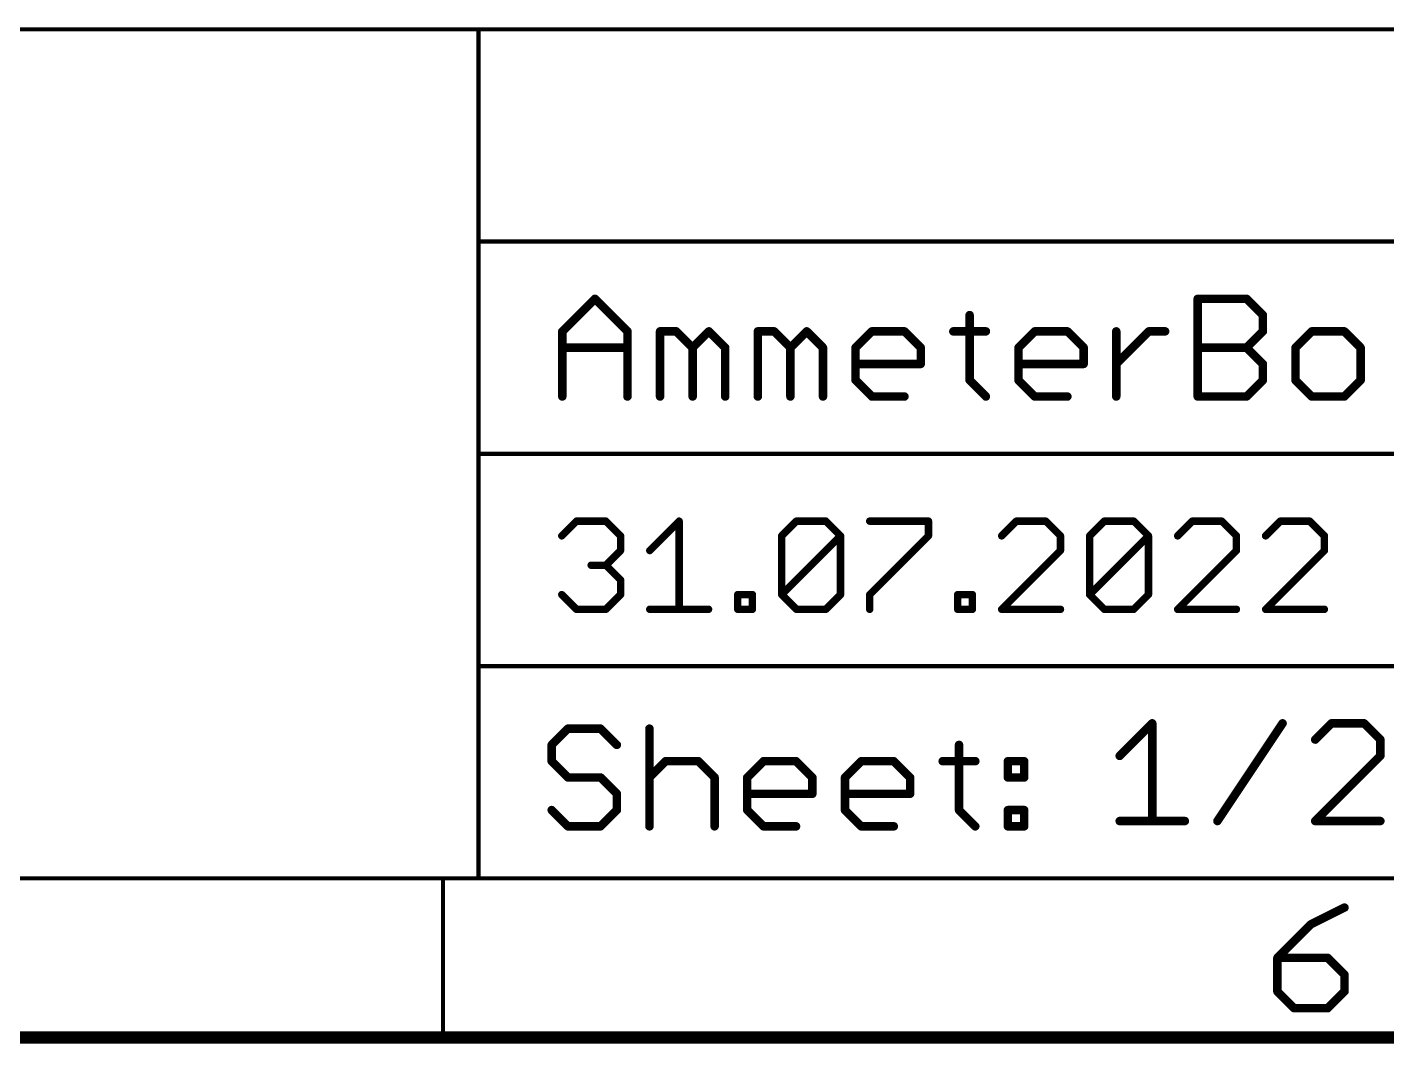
# Model space of a CAD drawing. Extents: x -44 to 217, y -56 to 126.
# Drawn here: x 161.29 to 193.82, y -53.49 to -29.16 of the extents above; entities that cross this region are included whole.
import ezdxf

# ---------------------------------------------------------------- set-up
doc = ezdxf.new("R2010")
doc.units = 0
doc.layers.add('94', color=14, linetype='CONTINUOUS')

msp = doc.modelspace()

# ---------------------------------------------------------------- linework, layer by layer
at = {"layer": '94'}
for points, const_width in [([(118.11, -29.21), (172.085, -29.21)], 0.1016), ([(172.085, -29.21), (213.36, -29.21)], 0.1016), ([(172.085, -34.29), (172.085, -29.21)], 0.1016), ([(172.085, -39.37), (172.085, -34.29)], 0.1016), ([(172.085, -34.29), (213.36, -34.29)], 0.1016), ([(174.0916, -36.4392), (174.8712, -35.6596)], 0.2032), ([(174.8712, -35.6596), (175.6508, -36.4392)], 0.2032), ([(189.2938, -37.9984), (189.2938, -35.6596)], 0.2032), ([(189.2938, -35.6596), (190.4632, -35.6596)], 0.2032), ([(190.4632, -35.6596), (190.853, -36.0494)], 0.2032), ([(183.8366, -36.0494), (183.8366, -37.6086)], 0.2032), ([(190.853, -36.0494), (190.853, -36.4392)], 0.2032), ([(174.0916, -37.9984), (174.0916, -36.4392)], 0.2032), ([(175.6508, -36.4392), (175.6508, -37.9984)], 0.2032), ([(176.4304, -37.9984), (176.4304, -36.4392)], 0.2032), ([(176.4304, -36.4392), (176.8202, -36.4392)], 0.2032), ([(176.8202, -36.4392), (177.21, -36.829)], 0.2032), ([(177.21, -36.829), (177.5998, -36.4392)], 0.2032), ([(177.5998, -36.4392), (177.9896, -36.829)], 0.2032), ([(178.7692, -37.9984), (178.7692, -36.4392)], 0.2032), ([(178.7692, -36.4392), (179.159, -36.4392)], 0.2032), ([(179.159, -36.4392), (179.5488, -36.829)], 0.2032), ([(179.5488, -36.829), (179.9386, -36.4392)], 0.2032), ([(179.9386, -36.4392), (180.3284, -36.829)], 0.2032), ([(181.108, -36.829), (181.4978, -36.4392)], 0.2032), ([(181.4978, -36.4392), (182.2774, -36.4392)], 0.2032), ([(182.2774, -36.4392), (182.6672, -36.829)], 0.2032), ([(183.4468, -36.4392), (184.2264, -36.4392)], 0.2032), ([(185.006, -36.829), (185.3958, -36.4392)], 0.2032), ([(185.3958, -36.4392), (186.1754, -36.4392)], 0.2032), ([(186.1754, -36.4392), (186.5652, -36.829)], 0.2032), ([(187.3448, -37.9984), (187.3448, -36.4392)], 0.2032), ([(187.3448, -37.2188), (188.1244, -36.4392)], 0.2032), ([(188.1244, -36.4392), (188.5142, -36.4392)], 0.2032), ([(190.853, -36.4392), (190.4632, -36.829)], 0.2032), ([(192.0224, -36.4392), (191.6326, -36.829)], 0.2032), ([(192.802, -36.4392), (192.0224, -36.4392)], 0.2032), ([(193.1918, -36.829), (192.802, -36.4392)], 0.2032), ([(174.0916, -36.829), (175.6508, -36.829)], 0.2032), ([(177.21, -36.829), (177.21, -37.9984)], 0.2032), ([(177.9896, -36.829), (177.9896, -37.9984)], 0.2032), ([(179.5488, -36.829), (179.5488, -37.9984)], 0.2032), ([(180.3284, -36.829), (180.3284, -37.9984)], 0.2032), ([(181.108, -37.6086), (181.108, -36.829)], 0.2032), ([(182.6672, -36.829), (182.6672, -37.2188)], 0.2032), ([(185.006, -37.6086), (185.006, -36.829)], 0.2032), ([(186.5652, -36.829), (186.5652, -37.2188)], 0.2032), ([(189.2938, -36.829), (190.4632, -36.829)], 0.2032), ([(190.4632, -36.829), (190.853, -37.2188)], 0.2032), ([(191.6326, -36.829), (191.6326, -37.6086)], 0.2032), ([(193.1918, -37.6086), (193.1918, -36.829)], 0.2032), ([(182.6672, -37.2188), (181.108, -37.2188)], 0.2032), ([(186.5652, -37.2188), (185.006, -37.2188)], 0.2032), ([(190.853, -37.2188), (190.853, -37.6086)], 0.2032), ([(181.4978, -37.9984), (181.108, -37.6086)], 0.2032), ([(183.8366, -37.6086), (184.2264, -37.9984)], 0.2032), ([(185.3958, -37.9984), (185.006, -37.6086)], 0.2032), ([(190.853, -37.6086), (190.4632, -37.9984)], 0.2032), ([(191.6326, -37.6086), (192.0224, -37.9984)], 0.2032), ([(192.802, -37.9984), (193.1918, -37.6086)], 0.2032), ([(182.2774, -37.9984), (181.4978, -37.9984)], 0.2032), ([(186.1754, -37.9984), (185.3958, -37.9984)], 0.2032), ([(190.4632, -37.9984), (189.2938, -37.9984)], 0.2032), ([(192.0224, -37.9984), (192.802, -37.9984)], 0.2032), ([(172.085, -44.45), (172.085, -39.37)], 0.1016), ([(172.085, -39.37), (213.36, -39.37)], 0.1016), ([(174.0789, -41.3328), (174.4306, -40.9811)], 0.1778), ([(174.4306, -40.9811), (175.1339, -40.9811)], 0.1778), ([(175.1339, -40.9811), (175.4856, -41.3328)], 0.1778), ([(176.1838, -41.6844), (176.8872, -40.9811)], 0.1778), ([(176.8872, -40.9811), (176.8872, -43.0911)], 0.1778), ([(179.3412, -41.3328), (179.6929, -40.9811)], 0.1778), ([(179.6929, -40.9811), (180.3962, -40.9811)], 0.1778), ([(180.3962, -40.9811), (180.7479, -41.3328)], 0.1778), ([(181.4461, -40.9811), (182.8528, -40.9811)], 0.1778), ([(182.8528, -40.9811), (182.8528, -41.3328)], 0.1778), ([(184.9552, -40.9811), (184.6035, -41.3328)], 0.1778), ([(185.6585, -40.9811), (184.9552, -40.9811)], 0.1778), ([(186.0102, -41.3328), (185.6585, -40.9811)], 0.1778), ([(186.7084, -41.3328), (187.0601, -40.9811)], 0.1778), ([(187.0601, -40.9811), (187.7634, -40.9811)], 0.1778), ([(187.7634, -40.9811), (188.1151, -41.3328)], 0.1778), ([(189.165, -40.9811), (188.8133, -41.3328)], 0.1778), ([(189.8683, -40.9811), (189.165, -40.9811)], 0.1778), ([(190.22, -41.3328), (189.8683, -40.9811)], 0.1778), ([(191.2699, -40.9811), (190.9183, -41.3328)], 0.1778), ([(191.9733, -40.9811), (191.2699, -40.9811)], 0.1778), ([(192.3249, -41.3328), (191.9733, -40.9811)], 0.1778), ([(175.4856, -41.3328), (175.4856, -41.6844)], 0.1778), ([(179.3412, -42.7394), (179.3412, -41.3328)], 0.1778), ([(179.3412, -42.7394), (180.7479, -41.3328)], 0.1778), ([(180.7479, -41.3328), (180.7479, -42.7394)], 0.1778), ([(182.8528, -41.3328), (181.4461, -42.7394)], 0.1778), ([(186.0102, -41.6844), (186.0102, -41.3328)], 0.1778), ([(186.7084, -42.7394), (186.7084, -41.3328)], 0.1778), ([(186.7084, -42.7394), (188.1151, -41.3328)], 0.1778), ([(188.1151, -41.3328), (188.1151, -42.7394)], 0.1778), ([(190.22, -41.6844), (190.22, -41.3328)], 0.1778), ([(192.3249, -41.6844), (192.3249, -41.3328)], 0.1778), ([(175.4856, -41.6844), (175.1339, -42.0361)], 0.1778), ([(184.6035, -43.0911), (186.0102, -41.6844)], 0.1778), ([(188.8133, -43.0911), (190.22, -41.6844)], 0.1778), ([(190.9183, -43.0911), (192.3249, -41.6844)], 0.1778), ([(175.1339, -42.0361), (174.7822, -42.0361)], 0.1778), ([(175.1339, -42.0361), (175.4856, -42.3878)], 0.1778), ([(175.4856, -42.3878), (175.4856, -42.7394)], 0.1778), ([(174.4306, -43.0911), (174.0789, -42.7394)], 0.1778), ([(175.4856, -42.7394), (175.1339, -43.0911)], 0.1778), ([(178.2887, -43.0911), (178.2887, -42.7394)], 0.1778), ([(178.2887, -42.7394), (178.6404, -42.7394)], 0.1778), ([(178.6404, -42.7394), (178.6404, -43.0911)], 0.1778), ([(179.6929, -43.0911), (179.3412, -42.7394)], 0.1778), ([(180.7479, -42.7394), (180.3962, -43.0911)], 0.1778), ([(181.4461, -42.7394), (181.4461, -43.0911)], 0.1778), ([(183.551, -43.0911), (183.551, -42.7394)], 0.1778), ([(183.551, -42.7394), (183.9027, -42.7394)], 0.1778), ([(183.9027, -42.7394), (183.9027, -43.0911)], 0.1778), ([(187.0601, -43.0911), (186.7084, -42.7394)], 0.1778), ([(188.1151, -42.7394), (187.7634, -43.0911)], 0.1778), ([(175.1339, -43.0911), (174.4306, -43.0911)], 0.1778), ([(176.1838, -43.0911), (177.5905, -43.0911)], 0.1778), ([(178.6404, -43.0911), (178.2887, -43.0911)], 0.1778), ([(180.3962, -43.0911), (179.6929, -43.0911)], 0.1778), ([(183.9027, -43.0911), (183.551, -43.0911)], 0.1778), ([(186.0102, -43.0911), (184.6035, -43.0911)], 0.1778), ([(187.7634, -43.0911), (187.0601, -43.0911)], 0.1778), ([(190.22, -43.0911), (188.8133, -43.0911)], 0.1778), ([(192.3249, -43.0911), (190.9183, -43.0911)], 0.1778), ([(203.2, -44.45), (172.085, -44.45)], 0.1016), ([(172.085, -44.45), (172.085, -49.53)], 0.1016), ([(174.2274, -45.9466), (173.8376, -46.3364)], 0.2032), ([(175.007, -45.9466), (174.2274, -45.9466)], 0.2032), ([(175.3968, -46.3364), (175.007, -45.9466)], 0.2032), ([(176.1764, -45.9466), (176.1764, -48.2854)], 0.2032), ([(187.4266, -46.5992), (188.2062, -45.8196)], 0.2032), ([(188.2062, -45.8196), (188.2062, -48.1584)], 0.2032), ([(189.7654, -48.1584), (191.3246, -45.8196)], 0.2032), ([(192.494, -45.8196), (192.1042, -46.2094)], 0.2032), ([(193.2736, -45.8196), (192.494, -45.8196)], 0.2032), ([(193.6634, -46.2094), (193.2736, -45.8196)], 0.2032), ([(193.6634, -46.5992), (193.6634, -46.2094)], 0.2032), ([(173.8376, -46.3364), (173.8376, -46.7262)], 0.2032), ([(183.5826, -46.3364), (183.5826, -47.8956)], 0.2032), ([(192.1042, -48.1584), (193.6634, -46.5992)], 0.2032), ([(173.8376, -46.7262), (174.2274, -47.116)], 0.2032), ([(176.1764, -47.116), (176.5662, -46.7262)], 0.2032), ([(176.5662, -46.7262), (177.3458, -46.7262)], 0.2032), ([(177.3458, -46.7262), (177.7356, -47.116)], 0.2032), ([(178.5152, -47.116), (178.905, -46.7262)], 0.2032), ([(178.905, -46.7262), (179.6846, -46.7262)], 0.2032), ([(179.6846, -46.7262), (180.0744, -47.116)], 0.2032), ([(180.854, -47.116), (181.2438, -46.7262)], 0.2032), ([(181.2438, -46.7262), (182.0234, -46.7262)], 0.2032), ([(182.0234, -46.7262), (182.4132, -47.116)], 0.2032), ([(183.1928, -46.7262), (183.9724, -46.7262)], 0.2032), ([(184.752, -46.7262), (185.1418, -46.7262)], 0.2032), ([(184.752, -47.116), (184.752, -46.7262)], 0.2032), ([(185.1418, -46.7262), (185.1418, -47.116)], 0.2032), ([(174.2274, -47.116), (175.007, -47.116)], 0.2032), ([(175.007, -47.116), (175.3968, -47.5058)], 0.2032), ([(177.7356, -47.116), (177.7356, -48.2854)], 0.2032), ([(178.5152, -47.8956), (178.5152, -47.116)], 0.2032), ([(180.0744, -47.116), (180.0744, -47.5058)], 0.2032), ([(180.854, -47.8956), (180.854, -47.116)], 0.2032), ([(182.4132, -47.116), (182.4132, -47.5058)], 0.2032), ([(185.1418, -47.116), (184.752, -47.116)], 0.2032), ([(175.3968, -47.5058), (175.3968, -47.8956)], 0.2032), ([(180.0744, -47.5058), (178.5152, -47.5058)], 0.2032), ([(182.4132, -47.5058), (180.854, -47.5058)], 0.2032), ([(174.2274, -48.2854), (173.8376, -47.8956)], 0.2032), ([(175.3968, -47.8956), (175.007, -48.2854)], 0.2032), ([(178.905, -48.2854), (178.5152, -47.8956)], 0.2032), ([(181.2438, -48.2854), (180.854, -47.8956)], 0.2032), ([(183.5826, -47.8956), (183.9724, -48.2854)], 0.2032), ([(184.752, -47.8956), (185.1418, -47.8956)], 0.2032), ([(184.752, -48.2854), (184.752, -47.8956)], 0.2032), ([(185.1418, -47.8956), (185.1418, -48.2854)], 0.2032), ([(187.4266, -48.1584), (188.9858, -48.1584)], 0.2032), ([(193.6634, -48.1584), (192.1042, -48.1584)], 0.2032), ([(175.007, -48.2854), (174.2274, -48.2854)], 0.2032), ([(179.6846, -48.2854), (178.905, -48.2854)], 0.2032), ([(182.0234, -48.2854), (181.2438, -48.2854)], 0.2032), ([(185.1418, -48.2854), (184.752, -48.2854)], 0.2032), ([(-39.37, -49.53), (213.36, -49.53)], 0.1), ([(171.2383, -53.34), (171.2383, -49.53)], 0.1), ([(192.805, -50.2295), (192.0021, -50.631)], 0.2032), ([(192.0021, -50.631), (191.1991, -51.434)], 0.2032), ([(191.1991, -51.434), (191.1991, -52.2369)], 0.2032), ([(192.4036, -51.434), (191.1991, -51.434)], 0.2032), ([(192.805, -51.8355), (192.4036, -51.434)], 0.2032), ([(192.805, -52.2369), (192.805, -51.8355)], 0.2032), ([(191.1991, -52.2369), (191.6006, -52.6384)], 0.2032), ([(192.4036, -52.6384), (192.805, -52.2369)], 0.2032), ([(191.6006, -52.6384), (192.4036, -52.6384)], 0.2032), ([(-43.18, -53.34), (217.17, -53.34)], 0.3)]:
    msp.add_lwpolyline(points, dxfattribs=dict(at, const_width=const_width))
for points, const_width in [([(172.085, -29.1846, 1), (172.085, -29.2354)], 0.0508), ([(172.1104, -29.21, 1), (172.0596, -29.21)], 0.0508), ([(172.085, -29.2354, 1), (172.085, -29.1846)], 0.0508), ([(172.1104, -34.29, 1), (172.0596, -34.29)], 0.0508), ([(172.085, -34.2646, 1), (172.085, -34.3154)], 0.0508), ([(172.0596, -34.29, 1), (172.1104, -34.29)], 0.0508), ([(174.9071, -35.6237, 1), (174.8353, -35.6955)], 0.1016), ([(174.9071, -35.6955, 1), (174.8353, -35.6237)], 0.1016), ([(189.3446, -35.6596, 1), (189.243, -35.6596)], 0.1016), ([(189.2938, -35.6088, 1), (189.2938, -35.7104)], 0.1016), ([(190.4991, -35.6237, 1), (190.4273, -35.6955)], 0.1016), ([(190.4632, -35.7104, 1), (190.4632, -35.6088)], 0.1016), ([(183.8874, -36.0494, 1), (183.7858, -36.0494)], 0.1016), ([(190.9038, -36.0494, 1), (190.8022, -36.0494)], 0.1016), ([(190.8171, -36.0853, 1), (190.8889, -36.0135)], 0.1016), ([(174.1424, -36.4392, 1), (174.0408, -36.4392)], 0.1016), ([(174.0557, -36.4033, 1), (174.1275, -36.4751)], 0.1016), ([(175.7016, -36.4392, 1), (175.6, -36.4392)], 0.1016), ([(175.6149, -36.4751, 1), (175.6867, -36.4033)], 0.1016), ([(176.4812, -36.4392, 1), (176.3796, -36.4392)], 0.1016), ([(176.4304, -36.3884, 1), (176.4304, -36.49)], 0.1016), ([(176.8561, -36.4033, 1), (176.7843, -36.4751)], 0.1016), ([(176.8202, -36.49, 1), (176.8202, -36.3884)], 0.1016), ([(177.6357, -36.4033, 1), (177.5639, -36.4751)], 0.1016), ([(177.6357, -36.4751, 1), (177.5639, -36.4033)], 0.1016), ([(178.82, -36.4392, 1), (178.7184, -36.4392)], 0.1016), ([(178.7692, -36.3884, 1), (178.7692, -36.49)], 0.1016), ([(179.1949, -36.4033, 1), (179.1231, -36.4751)], 0.1016), ([(179.159, -36.49, 1), (179.159, -36.3884)], 0.1016), ([(179.9745, -36.4033, 1), (179.9027, -36.4751)], 0.1016), ([(179.9745, -36.4751, 1), (179.9027, -36.4033)], 0.1016), ([(181.4978, -36.3884, 1), (181.4978, -36.49)], 0.1016), ([(181.5337, -36.4751, 1), (181.4619, -36.4033)], 0.1016), ([(182.3133, -36.4033, 1), (182.2415, -36.4751)], 0.1016), ([(182.2774, -36.49, 1), (182.2774, -36.3884)], 0.1016), ([(183.4468, -36.3884, 1), (183.4468, -36.49)], 0.1016), ([(184.2264, -36.49, 1), (184.2264, -36.3884)], 0.1016), ([(185.3958, -36.3884, 1), (185.3958, -36.49)], 0.1016), ([(185.4317, -36.4751, 1), (185.3599, -36.4033)], 0.1016), ([(186.2113, -36.4033, 1), (186.1395, -36.4751)], 0.1016), ([(186.1754, -36.49, 1), (186.1754, -36.3884)], 0.1016), ([(187.3956, -36.4392, 1), (187.294, -36.4392)], 0.1016), ([(188.1244, -36.3884, 1), (188.1244, -36.49)], 0.1016), ([(188.1603, -36.4751, 1), (188.0885, -36.4033)], 0.1016), ([(188.5142, -36.49, 1), (188.5142, -36.3884)], 0.1016), ([(190.8022, -36.4392, 1), (190.9038, -36.4392)], 0.1016), ([(190.8889, -36.4751, 1), (190.8171, -36.4033)], 0.1016), ([(192.0224, -36.3884, 1), (192.0224, -36.49)], 0.1016), ([(192.0583, -36.4751, 1), (191.9865, -36.4033)], 0.1016), ([(192.8379, -36.4033, 1), (192.7661, -36.4751)], 0.1016), ([(192.802, -36.49, 1), (192.802, -36.3884)], 0.1016), ([(174.0916, -36.7782, 1), (174.0916, -36.8798)], 0.1016), ([(175.6508, -36.8798, 1), (175.6508, -36.7782)], 0.1016), ([(177.2608, -36.829, 1), (177.1592, -36.829)], 0.1016), ([(177.1741, -36.7931, 1), (177.2459, -36.8649)], 0.1016), ([(177.1741, -36.8649, 1), (177.2459, -36.7931)], 0.1016), ([(178.0404, -36.829, 1), (177.9388, -36.829)], 0.1016), ([(177.9537, -36.8649, 1), (178.0255, -36.7931)], 0.1016), ([(179.5996, -36.829, 1), (179.498, -36.829)], 0.1016), ([(179.5129, -36.7931, 1), (179.5847, -36.8649)], 0.1016), ([(179.5129, -36.8649, 1), (179.5847, -36.7931)], 0.1016), ([(180.3792, -36.829, 1), (180.2776, -36.829)], 0.1016), ([(180.2925, -36.8649, 1), (180.3643, -36.7931)], 0.1016), ([(181.1588, -36.829, 1), (181.0572, -36.829)], 0.1016), ([(181.0721, -36.7931, 1), (181.1439, -36.8649)], 0.1016), ([(182.718, -36.829, 1), (182.6164, -36.829)], 0.1016), ([(182.6313, -36.8649, 1), (182.7031, -36.7931)], 0.1016), ([(185.0568, -36.829, 1), (184.9552, -36.829)], 0.1016), ([(184.9701, -36.7931, 1), (185.0419, -36.8649)], 0.1016), ([(186.616, -36.829, 1), (186.5144, -36.829)], 0.1016), ([(186.5293, -36.8649, 1), (186.6011, -36.7931)], 0.1016), ([(189.2938, -36.7782, 1), (189.2938, -36.8798)], 0.1016), ([(190.4991, -36.7931, 1), (190.4273, -36.8649)], 0.1016), ([(190.4273, -36.7931, 1), (190.4991, -36.8649)], 0.1016), ([(190.4632, -36.8798, 1), (190.4632, -36.7782)], 0.1016), ([(191.6834, -36.829, 1), (191.5818, -36.829)], 0.1016), ([(191.5967, -36.7931, 1), (191.6685, -36.8649)], 0.1016), ([(193.2426, -36.829, 1), (193.141, -36.829)], 0.1016), ([(193.1559, -36.8649, 1), (193.2277, -36.7931)], 0.1016), ([(181.108, -37.168, 1), (181.108, -37.2696)], 0.1016), ([(182.6164, -37.2188, 1), (182.718, -37.2188)], 0.1016), ([(182.6672, -37.2696, 1), (182.6672, -37.168)], 0.1016), ([(185.006, -37.168, 1), (185.006, -37.2696)], 0.1016), ([(186.5144, -37.2188, 1), (186.616, -37.2188)], 0.1016), ([(186.5652, -37.2696, 1), (186.5652, -37.168)], 0.1016), ([(187.3089, -37.1829, 1), (187.3807, -37.2547)], 0.1016), ([(190.9038, -37.2188, 1), (190.8022, -37.2188)], 0.1016), ([(190.8171, -37.2547, 1), (190.8889, -37.1829)], 0.1016), ([(181.1439, -37.5727, 1), (181.0721, -37.6445)], 0.1016), ([(181.0572, -37.6086, 1), (181.1588, -37.6086)], 0.1016), ([(183.8725, -37.5727, 1), (183.8007, -37.6445)], 0.1016), ([(183.7858, -37.6086, 1), (183.8874, -37.6086)], 0.1016), ([(185.0419, -37.5727, 1), (184.9701, -37.6445)], 0.1016), ([(184.9552, -37.6086, 1), (185.0568, -37.6086)], 0.1016), ([(190.8022, -37.6086, 1), (190.9038, -37.6086)], 0.1016), ([(190.8889, -37.6445, 1), (190.8171, -37.5727)], 0.1016), ([(191.6685, -37.5727, 1), (191.5967, -37.6445)], 0.1016), ([(191.5818, -37.6086, 1), (191.6834, -37.6086)], 0.1016), ([(193.141, -37.6086, 1), (193.2426, -37.6086)], 0.1016), ([(193.2277, -37.6445, 1), (193.1559, -37.5727)], 0.1016), ([(174.0408, -37.9984, 1), (174.1424, -37.9984)], 0.1016), ([(175.6, -37.9984, 1), (175.7016, -37.9984)], 0.1016), ([(176.3796, -37.9984, 1), (176.4812, -37.9984)], 0.1016), ([(177.1592, -37.9984, 1), (177.2608, -37.9984)], 0.1016), ([(177.9388, -37.9984, 1), (178.0404, -37.9984)], 0.1016), ([(178.7184, -37.9984, 1), (178.82, -37.9984)], 0.1016), ([(179.498, -37.9984, 1), (179.5996, -37.9984)], 0.1016), ([(180.2776, -37.9984, 1), (180.3792, -37.9984)], 0.1016), ([(181.4978, -37.9476, 1), (181.4978, -38.0492)], 0.1016), ([(181.4619, -38.0343, 1), (181.5337, -37.9625)], 0.1016), ([(182.2774, -38.0492, 1), (182.2774, -37.9476)], 0.1016), ([(184.1905, -38.0343, 1), (184.2623, -37.9625)], 0.1016), ([(185.3958, -37.9476, 1), (185.3958, -38.0492)], 0.1016), ([(185.3599, -38.0343, 1), (185.4317, -37.9625)], 0.1016), ([(186.1754, -38.0492, 1), (186.1754, -37.9476)], 0.1016), ([(187.294, -37.9984, 1), (187.3956, -37.9984)], 0.1016), ([(189.2938, -37.9476, 1), (189.2938, -38.0492)], 0.1016), ([(189.243, -37.9984, 1), (189.3446, -37.9984)], 0.1016), ([(190.4273, -37.9625, 1), (190.4991, -38.0343)], 0.1016), ([(190.4632, -38.0492, 1), (190.4632, -37.9476)], 0.1016), ([(192.0224, -37.9476, 1), (192.0224, -38.0492)], 0.1016), ([(191.9865, -38.0343, 1), (192.0583, -37.9625)], 0.1016), ([(192.7661, -37.9625, 1), (192.8379, -38.0343)], 0.1016), ([(192.802, -38.0492, 1), (192.802, -37.9476)], 0.1016), ([(172.1104, -39.37, 1), (172.0596, -39.37)], 0.0508), ([(172.085, -39.3446, 1), (172.085, -39.3954)], 0.0508), ([(172.0596, -39.37, 1), (172.1104, -39.37)], 0.0508), ([(174.4306, -40.9366, 1), (174.4306, -41.0255)], 0.0889), ([(174.462, -41.0125, 1), (174.3991, -40.9497)], 0.0889), ([(175.1653, -40.9497, 1), (175.1025, -41.0125)], 0.0889), ([(175.1339, -41.0255, 1), (175.1339, -40.9366)], 0.0889), ([(176.9316, -40.9811, 1), (176.8427, -40.9811)], 0.0889), ([(176.9186, -41.0125, 1), (176.8557, -40.9497)], 0.0889), ([(179.6929, -40.9366, 1), (179.6929, -41.0255)], 0.0889), ([(179.7243, -41.0125, 1), (179.6614, -40.9497)], 0.0889), ([(180.4276, -40.9497, 1), (180.3648, -41.0125)], 0.0889), ([(180.3962, -41.0255, 1), (180.3962, -40.9366)], 0.0889), ([(181.4461, -40.9366, 1), (181.4461, -41.0255)], 0.0889), ([(182.8972, -40.9811, 1), (182.8083, -40.9811)], 0.0889), ([(182.8528, -41.0255, 1), (182.8528, -40.9366)], 0.0889), ([(184.9552, -40.9366, 1), (184.9552, -41.0255)], 0.0889), ([(184.9866, -41.0125, 1), (184.9237, -40.9497)], 0.0889), ([(185.6899, -40.9497, 1), (185.6271, -41.0125)], 0.0889), ([(185.6585, -41.0255, 1), (185.6585, -40.9366)], 0.0889), ([(187.0601, -40.9366, 1), (187.0601, -41.0255)], 0.0889), ([(187.0915, -41.0125, 1), (187.0286, -40.9497)], 0.0889), ([(187.7948, -40.9497, 1), (187.732, -41.0125)], 0.0889), ([(187.7634, -41.0255, 1), (187.7634, -40.9366)], 0.0889), ([(189.165, -40.9366, 1), (189.165, -41.0255)], 0.0889), ([(189.1964, -41.0125, 1), (189.1336, -40.9497)], 0.0889), ([(189.8998, -40.9497, 1), (189.8369, -41.0125)], 0.0889), ([(189.8683, -41.0255, 1), (189.8683, -40.9366)], 0.0889), ([(191.2699, -40.9366, 1), (191.2699, -41.0255)], 0.0889), ([(191.3013, -41.0125, 1), (191.2385, -40.9497)], 0.0889), ([(192.0047, -40.9497, 1), (191.9418, -41.0125)], 0.0889), ([(191.9733, -41.0255, 1), (191.9733, -40.9366)], 0.0889), ([(174.0475, -41.3013, 1), (174.1103, -41.3642)], 0.0889), ([(175.53, -41.3328, 1), (175.4411, -41.3328)], 0.0889), ([(175.4541, -41.3642, 1), (175.517, -41.3013)], 0.0889), ([(179.3856, -41.3328, 1), (179.2967, -41.3328)], 0.0889), ([(179.3098, -41.3013, 1), (179.3726, -41.3642)], 0.0889), ([(180.7923, -41.3328, 1), (180.7034, -41.3328)], 0.0889), ([(180.7793, -41.3642, 1), (180.7164, -41.3013)], 0.0889), ([(180.7164, -41.3642, 1), (180.7793, -41.3013)], 0.0889), ([(182.8083, -41.3328, 1), (182.8972, -41.3328)], 0.0889), ([(182.8842, -41.3642, 1), (182.8214, -41.3013)], 0.0889), ([(184.5721, -41.3013, 1), (184.6349, -41.3642)], 0.0889), ([(186.0546, -41.3328, 1), (185.9657, -41.3328)], 0.0889), ([(185.9787, -41.3642, 1), (186.0416, -41.3013)], 0.0889), ([(186.7529, -41.3328, 1), (186.664, -41.3328)], 0.0889), ([(186.677, -41.3013, 1), (186.7398, -41.3642)], 0.0889), ([(188.1595, -41.3328, 1), (188.0706, -41.3328)], 0.0889), ([(188.1465, -41.3642, 1), (188.0837, -41.3013)], 0.0889), ([(188.0837, -41.3642, 1), (188.1465, -41.3013)], 0.0889), ([(188.7819, -41.3013, 1), (188.8448, -41.3642)], 0.0889), ([(190.2645, -41.3328, 1), (190.1755, -41.3328)], 0.0889), ([(190.1886, -41.3642, 1), (190.2514, -41.3013)], 0.0889), ([(190.8868, -41.3013, 1), (190.9497, -41.3642)], 0.0889), ([(192.3694, -41.3328, 1), (192.2805, -41.3328)], 0.0889), ([(192.2935, -41.3642, 1), (192.3563, -41.3013)], 0.0889), ([(175.517, -41.7159, 1), (175.4541, -41.653)], 0.0889), ([(176.1524, -41.653, 1), (176.2152, -41.7159)], 0.0889), ([(186.0416, -41.7159, 1), (185.9787, -41.653)], 0.0889), ([(190.2514, -41.7159, 1), (190.1886, -41.653)], 0.0889), ([(192.3563, -41.7159, 1), (192.2935, -41.653)], 0.0889), ([(174.7822, -41.9917, 1), (174.7822, -42.0806)], 0.0889), ([(175.1653, -42.0047, 1), (175.1025, -42.0675)], 0.0889), ([(175.1025, -42.0047, 1), (175.1653, -42.0675)], 0.0889), ([(175.1339, -42.0806, 1), (175.1339, -41.9917)], 0.0889), ([(175.4411, -41.6844, 1), (175.53, -41.6844)], 0.0889), ([(185.9657, -41.6844, 1), (186.0546, -41.6844)], 0.0889), ([(190.1755, -41.6844, 1), (190.2645, -41.6844)], 0.0889), ([(192.2805, -41.6844, 1), (192.3694, -41.6844)], 0.0889), ([(175.53, -42.3878, 1), (175.4411, -42.3878)], 0.0889), ([(175.4541, -42.4192, 1), (175.517, -42.3563)], 0.0889), ([(174.1103, -42.708, 1), (174.0475, -42.7709)], 0.0889), ([(175.4411, -42.7394, 1), (175.53, -42.7394)], 0.0889), ([(175.517, -42.7709, 1), (175.4541, -42.708)], 0.0889), ([(178.3332, -42.7394, 1), (178.2443, -42.7394)], 0.0889), ([(178.2887, -42.695, 1), (178.2887, -42.7839)], 0.0889), ([(178.6849, -42.7394, 1), (178.596, -42.7394)], 0.0889), ([(178.6404, -42.7839, 1), (178.6404, -42.695)], 0.0889), ([(179.2967, -42.7394, 1), (179.3856, -42.7394)], 0.0889), ([(179.3726, -42.708, 1), (179.3098, -42.7709)], 0.0889), ([(179.3098, -42.708, 1), (179.3726, -42.7709)], 0.0889), ([(180.7034, -42.7394, 1), (180.7923, -42.7394)], 0.0889), ([(180.7793, -42.7709, 1), (180.7164, -42.708)], 0.0889), ([(181.4906, -42.7394, 1), (181.4017, -42.7394)], 0.0889), ([(181.4147, -42.708, 1), (181.4775, -42.7709)], 0.0889), ([(183.5955, -42.7394, 1), (183.5066, -42.7394)], 0.0889), ([(183.551, -42.695, 1), (183.551, -42.7839)], 0.0889), ([(183.9472, -42.7394, 1), (183.8582, -42.7394)], 0.0889), ([(183.9027, -42.7839, 1), (183.9027, -42.695)], 0.0889), ([(186.7398, -42.708, 1), (186.677, -42.7709)], 0.0889), ([(186.677, -42.708, 1), (186.7398, -42.7709)], 0.0889), ([(186.664, -42.7394, 1), (186.7529, -42.7394)], 0.0889), ([(188.0706, -42.7394, 1), (188.1595, -42.7394)], 0.0889), ([(188.1465, -42.7709, 1), (188.0837, -42.708)], 0.0889), ([(174.4306, -43.0467, 1), (174.4306, -43.1356)], 0.0889), ([(174.3991, -43.1225, 1), (174.462, -43.0597)], 0.0889), ([(175.1025, -43.0597, 1), (175.1653, -43.1225)], 0.0889), ([(175.1339, -43.1356, 1), (175.1339, -43.0467)], 0.0889), ([(176.1838, -43.0467, 1), (176.1838, -43.1356)], 0.0889), ([(176.8427, -43.0911, 1), (176.9316, -43.0911)], 0.0889), ([(177.5905, -43.1356, 1), (177.5905, -43.0467)], 0.0889), ([(178.2887, -43.0467, 1), (178.2887, -43.1356)], 0.0889), ([(178.2443, -43.0911, 1), (178.3332, -43.0911)], 0.0889), ([(178.596, -43.0911, 1), (178.6849, -43.0911)], 0.0889), ([(178.6404, -43.1356, 1), (178.6404, -43.0467)], 0.0889), ([(179.6929, -43.0467, 1), (179.6929, -43.1356)], 0.0889), ([(179.6614, -43.1225, 1), (179.7243, -43.0597)], 0.0889), ([(180.3648, -43.0597, 1), (180.4276, -43.1225)], 0.0889), ([(180.3962, -43.1356, 1), (180.3962, -43.0467)], 0.0889), ([(181.4017, -43.0911, 1), (181.4906, -43.0911)], 0.0889), ([(183.551, -43.0467, 1), (183.551, -43.1356)], 0.0889), ([(183.5066, -43.0911, 1), (183.5955, -43.0911)], 0.0889), ([(183.8582, -43.0911, 1), (183.9472, -43.0911)], 0.0889), ([(183.9027, -43.1356, 1), (183.9027, -43.0467)], 0.0889), ([(184.6035, -43.0467, 1), (184.6035, -43.1356)], 0.0889), ([(184.5721, -43.0597, 1), (184.6349, -43.1225)], 0.0889), ([(186.0102, -43.1356, 1), (186.0102, -43.0467)], 0.0889), ([(187.0601, -43.0467, 1), (187.0601, -43.1356)], 0.0889), ([(187.0286, -43.1225, 1), (187.0915, -43.0597)], 0.0889), ([(187.732, -43.0597, 1), (187.7948, -43.1225)], 0.0889), ([(187.7634, -43.1356, 1), (187.7634, -43.0467)], 0.0889), ([(188.8133, -43.0467, 1), (188.8133, -43.1356)], 0.0889), ([(188.7819, -43.0597, 1), (188.8448, -43.1225)], 0.0889), ([(190.22, -43.1356, 1), (190.22, -43.0467)], 0.0889), ([(190.9183, -43.0467, 1), (190.9183, -43.1356)], 0.0889), ([(190.8868, -43.0597, 1), (190.9497, -43.1225)], 0.0889), ([(192.3249, -43.1356, 1), (192.3249, -43.0467)], 0.0889), ([(172.085, -44.4246, 1), (172.085, -44.4754)], 0.0508), ([(172.1104, -44.45, 1), (172.0596, -44.45)], 0.0508), ([(172.0596, -44.45, 1), (172.1104, -44.45)], 0.0508), ([(174.2274, -45.8958, 1), (174.2274, -45.9974)], 0.1016), ([(174.2633, -45.9825, 1), (174.1915, -45.9107)], 0.1016), ([(175.0429, -45.9107, 1), (174.9711, -45.9825)], 0.1016), ([(175.007, -45.9974, 1), (175.007, -45.8958)], 0.1016), ([(176.2272, -45.9466, 1), (176.1256, -45.9466)], 0.1016), ([(188.257, -45.8196, 1), (188.1554, -45.8196)], 0.1016), ([(188.2421, -45.8555, 1), (188.1703, -45.7837)], 0.1016), ([(191.3669, -45.8478, 1), (191.2823, -45.7914)], 0.1016), ([(192.494, -45.7688, 1), (192.494, -45.8704)], 0.1016), ([(192.5299, -45.8555, 1), (192.4581, -45.7837)], 0.1016), ([(193.3095, -45.7837, 1), (193.2377, -45.8555)], 0.1016), ([(193.2736, -45.8704, 1), (193.2736, -45.7688)], 0.1016), ([(192.0683, -46.1735, 1), (192.1401, -46.2453)], 0.1016), ([(193.7142, -46.2094, 1), (193.6126, -46.2094)], 0.1016), ([(193.6275, -46.2453, 1), (193.6993, -46.1735)], 0.1016), ([(173.8884, -46.3364, 1), (173.7868, -46.3364)], 0.1016), ([(173.8017, -46.3005, 1), (173.8735, -46.3723)], 0.1016), ([(175.3609, -46.3723, 1), (175.4327, -46.3005)], 0.1016), ([(183.6334, -46.3364, 1), (183.5318, -46.3364)], 0.1016), ([(187.3907, -46.5633, 1), (187.4625, -46.6351)], 0.1016), ([(193.6993, -46.6351, 1), (193.6275, -46.5633)], 0.1016), ([(173.8735, -46.6903, 1), (173.8017, -46.7621)], 0.1016), ([(173.7868, -46.7262, 1), (173.8884, -46.7262)], 0.1016), ([(176.5662, -46.6754, 1), (176.5662, -46.777)], 0.1016), ([(176.6021, -46.7621, 1), (176.5303, -46.6903)], 0.1016), ([(177.3817, -46.6903, 1), (177.3099, -46.7621)], 0.1016), ([(177.3458, -46.777, 1), (177.3458, -46.6754)], 0.1016), ([(178.905, -46.6754, 1), (178.905, -46.777)], 0.1016), ([(178.9409, -46.7621, 1), (178.8691, -46.6903)], 0.1016), ([(179.7205, -46.6903, 1), (179.6487, -46.7621)], 0.1016), ([(179.6846, -46.777, 1), (179.6846, -46.6754)], 0.1016), ([(181.2438, -46.6754, 1), (181.2438, -46.777)], 0.1016), ([(181.2797, -46.7621, 1), (181.2079, -46.6903)], 0.1016), ([(182.0593, -46.6903, 1), (181.9875, -46.7621)], 0.1016), ([(182.0234, -46.777, 1), (182.0234, -46.6754)], 0.1016), ([(183.1928, -46.6754, 1), (183.1928, -46.777)], 0.1016), ([(183.9724, -46.777, 1), (183.9724, -46.6754)], 0.1016), ([(184.752, -46.6754, 1), (184.752, -46.777)], 0.1016), ([(184.8028, -46.7262, 1), (184.7012, -46.7262)], 0.1016), ([(185.1926, -46.7262, 1), (185.091, -46.7262)], 0.1016), ([(185.1418, -46.777, 1), (185.1418, -46.6754)], 0.1016), ([(193.6126, -46.5992, 1), (193.7142, -46.5992)], 0.1016), ([(174.2274, -47.0652, 1), (174.2274, -47.1668)], 0.1016), ([(174.1915, -47.1519, 1), (174.2633, -47.0801)], 0.1016), ([(175.0429, -47.0801, 1), (174.9711, -47.1519)], 0.1016), ([(175.007, -47.1668, 1), (175.007, -47.0652)], 0.1016), ([(176.1405, -47.0801, 1), (176.2123, -47.1519)], 0.1016), ([(177.7864, -47.116, 1), (177.6848, -47.116)], 0.1016), ([(177.6997, -47.1519, 1), (177.7715, -47.0801)], 0.1016), ([(178.566, -47.116, 1), (178.4644, -47.116)], 0.1016), ([(178.4793, -47.0801, 1), (178.5511, -47.1519)], 0.1016), ([(180.1252, -47.116, 1), (180.0236, -47.116)], 0.1016), ([(180.0385, -47.1519, 1), (180.1103, -47.0801)], 0.1016), ([(180.9048, -47.116, 1), (180.8032, -47.116)], 0.1016), ([(180.8181, -47.0801, 1), (180.8899, -47.1519)], 0.1016), ([(182.464, -47.116, 1), (182.3624, -47.116)], 0.1016), ([(182.3773, -47.1519, 1), (182.4491, -47.0801)], 0.1016), ([(184.752, -47.0652, 1), (184.752, -47.1668)], 0.1016), ([(184.7012, -47.116, 1), (184.8028, -47.116)], 0.1016), ([(185.091, -47.116, 1), (185.1926, -47.116)], 0.1016), ([(185.1418, -47.1668, 1), (185.1418, -47.0652)], 0.1016), ([(175.4476, -47.5058, 1), (175.346, -47.5058)], 0.1016), ([(175.3609, -47.5417, 1), (175.4327, -47.4699)], 0.1016), ([(178.5152, -47.455, 1), (178.5152, -47.5566)], 0.1016), ([(180.0236, -47.5058, 1), (180.1252, -47.5058)], 0.1016), ([(180.0744, -47.5566, 1), (180.0744, -47.455)], 0.1016), ([(180.854, -47.455, 1), (180.854, -47.5566)], 0.1016), ([(182.3624, -47.5058, 1), (182.464, -47.5058)], 0.1016), ([(182.4132, -47.5566, 1), (182.4132, -47.455)], 0.1016), ([(173.8735, -47.8597, 1), (173.8017, -47.9315)], 0.1016), ([(175.4327, -47.9315, 1), (175.3609, -47.8597)], 0.1016), ([(178.5511, -47.8597, 1), (178.4793, -47.9315)], 0.1016), ([(180.8899, -47.8597, 1), (180.8181, -47.9315)], 0.1016), ([(183.6185, -47.8597, 1), (183.5467, -47.9315)], 0.1016), ([(184.752, -47.8448, 1), (184.752, -47.9464)], 0.1016), ([(184.8028, -47.8956, 1), (184.7012, -47.8956)], 0.1016), ([(185.1926, -47.8956, 1), (185.091, -47.8956)], 0.1016), ([(185.1418, -47.9464, 1), (185.1418, -47.8448)], 0.1016), ([(175.346, -47.8956, 1), (175.4476, -47.8956)], 0.1016), ([(178.4644, -47.8956, 1), (178.566, -47.8956)], 0.1016), ([(180.8032, -47.8956, 1), (180.9048, -47.8956)], 0.1016), ([(183.5318, -47.8956, 1), (183.6334, -47.8956)], 0.1016), ([(187.4266, -48.1076, 1), (187.4266, -48.2092)], 0.1016), ([(188.1554, -48.1584, 1), (188.257, -48.1584)], 0.1016), ([(188.9858, -48.2092, 1), (188.9858, -48.1076)], 0.1016), ([(189.7231, -48.1302, 1), (189.8077, -48.1866)], 0.1016), ([(192.1042, -48.1076, 1), (192.1042, -48.2092)], 0.1016), ([(192.0683, -48.1225, 1), (192.1401, -48.1943)], 0.1016), ([(193.6634, -48.2092, 1), (193.6634, -48.1076)], 0.1016), ([(174.2274, -48.2346, 1), (174.2274, -48.3362)], 0.1016), ([(174.1915, -48.3213, 1), (174.2633, -48.2495)], 0.1016), ([(174.9711, -48.2495, 1), (175.0429, -48.3213)], 0.1016), ([(175.007, -48.3362, 1), (175.007, -48.2346)], 0.1016), ([(176.1256, -48.2854, 1), (176.2272, -48.2854)], 0.1016), ([(177.6848, -48.2854, 1), (177.7864, -48.2854)], 0.1016), ([(178.905, -48.2346, 1), (178.905, -48.3362)], 0.1016), ([(178.8691, -48.3213, 1), (178.9409, -48.2495)], 0.1016), ([(179.6846, -48.3362, 1), (179.6846, -48.2346)], 0.1016), ([(181.2438, -48.2346, 1), (181.2438, -48.3362)], 0.1016), ([(181.2079, -48.3213, 1), (181.2797, -48.2495)], 0.1016), ([(182.0234, -48.3362, 1), (182.0234, -48.2346)], 0.1016), ([(183.9365, -48.3213, 1), (184.0083, -48.2495)], 0.1016), ([(184.752, -48.2346, 1), (184.752, -48.3362)], 0.1016), ([(184.7012, -48.2854, 1), (184.8028, -48.2854)], 0.1016), ([(185.091, -48.2854, 1), (185.1926, -48.2854)], 0.1016), ([(185.1418, -48.3362, 1), (185.1418, -48.2346)], 0.1016), ([(171.2633, -49.53, 1), (171.2133, -49.53)], 0.05), ([(172.0596, -49.53, 1), (172.1104, -49.53)], 0.0508), ([(192.8278, -50.275, 1), (192.7823, -50.1841)], 0.1016), ([(191.9794, -50.5856, 1), (192.0248, -50.6765)], 0.1016), ([(192.038, -50.6669, 1), (191.9662, -50.5951)], 0.1016), ([(191.2499, -51.434, 1), (191.1483, -51.434)], 0.1016), ([(191.1991, -51.3832, 1), (191.1991, -51.4848)], 0.1016), ([(191.1632, -51.3981, 1), (191.2351, -51.4699)], 0.1016), ([(192.4395, -51.3981, 1), (192.3676, -51.4699)], 0.1016), ([(192.4036, -51.4848, 1), (192.4036, -51.3832)], 0.1016), ([(192.8558, -51.8355, 1), (192.7542, -51.8355)], 0.1016), ([(192.7691, -51.8714, 1), (192.841, -51.7995)], 0.1016), ([(191.2351, -52.201, 1), (191.1632, -52.2728)], 0.1016), ([(191.1483, -52.2369, 1), (191.2499, -52.2369)], 0.1016), ([(192.7542, -52.2369, 1), (192.8558, -52.2369)], 0.1016), ([(192.841, -52.2728, 1), (192.7691, -52.201)], 0.1016), ([(191.6006, -52.5876, 1), (191.6006, -52.6892)], 0.1016), ([(191.5647, -52.6743, 1), (191.6365, -52.6025)], 0.1016), ([(192.3676, -52.6025, 1), (192.4395, -52.6743)], 0.1016), ([(192.4036, -52.6892, 1), (192.4036, -52.5876)], 0.1016), ([(171.2133, -53.34, 1), (171.2633, -53.34)], 0.05)]:
    msp.add_lwpolyline(points, format="xyb", dxfattribs=dict(at, const_width=const_width))

doc.saveas('drawing.dxf')
